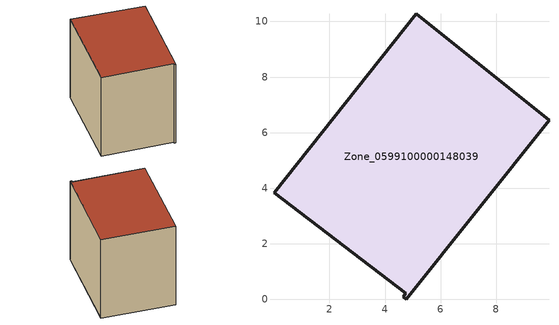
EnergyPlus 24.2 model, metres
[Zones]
Zone_0599100000148039
 floor ground (C_G): 0.01,3.83 5.12,10.28 9.9,6.45 4.77,0 4.66,0.09 4.75,0.21 z0.55
 wall outside (C_F): 9.9,6.45 5.12,10.28 0.01,3.83 4.75,0.21 4.66,0.09 4.77,0 9.9,6.45 z0.55:8.09
 roof outside (C_R): 5.12,10.28 0.01,3.83 4.75,0.21 4.66,0.09 4.77,0 9.9,6.45 z8.09
[BUILDING]
Pand.0599100000148039: North Axis=0; Terrain=City; Loads Convergence Tolerance Value=0.04; Temperature Convergence Tolerance Value=0.4; Solar Distribution=FullExterior; Maximum Number of Warmup Days=25; Minimum Number of Warmup Days=1
[Site:Location]
Rotterdam.The.Hague.AP_ZH_NLD Design_Conditions: Latitude=51.96; Longitude=4.45; Time Zone=1; Elevation=-4.5
[SITE:GROUNDTEMPERATURE:BUILDINGSURFACE]
18, 18, 18, 18, 18, 18, 18, 18, 18, 18, 18, 18
[MATERIAL] Thermal Absorptance=0.9; Solar Absorptance=0.7; Visible Absorptance=0.7
Name | Roughness | Thickness | Conductivity | Density | Specific Heat
G.TI.1965-1974 | MediumSmooth | 0.15 | 0.882353 | 540 | 1210
F.TI.1965-1974 | Rough | 0.3 | 0.697674 | 1920 | 840
R.TI.1965-1974 | MediumRough | 0.2 | 0.232558 | 1500 | 1000
[CONSTRUCTION]
C_G: G.TI.1965-1974
C_F: F.TI.1965-1974
C_R: R.TI.1965-1974
[ZONE]
Zone_0599100000148039: Type=1; Multiplier=1; Ceiling Height=Autocalculate; Volume=Autocalculate; Floor Area=autocalculate; Part of Total Floor Area=Yes
[ZONEINFILTRATION:DESIGNFLOWRATE]
Infil_Zone_0599100000148039: Zone or ZoneList or Space or SpaceList=Zone_0599100000148039; Schedule=AlwaysOn; Design Flow Rate Calculation Method=Flow/Area; Flow Rate per Floor Area=0.003; Constant Term Coefficient=1; Temperature Term Coefficient=0; Velocity Term Coefficient=0; Velocity Squared Term Coefficient=0
[HVACTEMPLATE:ZONE:IDEALLOADSAIRSYSTEM]
Zone_0599100000148039: Maximum Heating Supply Air Temperature=50; Minimum Cooling Supply Air Temperature=13; Maximum Heating Supply Air Humidity Ratio=0.0156; Minimum Cooling Supply Air Humidity Ratio=0.0077; Heating Limit=NoLimit; Cooling Limit=NoLimit; Dehumidification Control Type=ConstantSensibleHeatRatio; Cooling Sensible Heat Ratio=0.7; Dehumidification Setpoint=60; Humidification Control Type=None; Humidification Setpoint=30; Outdoor Air Method=None; Outdoor Air Flow Rate per Person=0.00944; Outdoor Air Flow Rate per Zone Floor Area=0; Outdoor Air Flow Rate per Zone=0; Demand Controlled Ventilation Type=None; Outdoor Air Economizer Type=NoEconomizer; Heat Recovery Type=None; Sensible Heat Recovery Effectiveness=0.7; Latent Heat Recovery Effectiveness=0.65
[ZONECONTROL:THERMOSTAT]
ThermostatControl_Zone_0599100000148039: Zone or ZoneList=Zone_0599100000148039; Control Type Schedule=DualSetpointControlType; Control 1=Thermostat_Zone_0599100000148039; Temperature Difference Between Cutout And Setpoint=0
[THERMOSTATSETPOINT:DUALSETPOINT]
Thermostat_Zone_0599100000148039: Heating Setpoint Temperature Schedule=HeatingSetpoint_Zone_0599100000148039; Cooling Setpoint Temperature Schedule=CoolingSetpoint_Zone_0599100000148039
[SCHEDULE:COMPACT]
HeatingSetpoint_Zone_0599100000148039: Through: 12/31, For: AllDays, Until: 24:00, 21
CoolingSetpoint_Zone_0599100000148039: Through: 12/31, For: AllDays, Until: 24:00, 24
DualSetpointControlType: Through: 12/31, For: AllDays, Until: 24:00, 4
AlwaysOn: Through: 12/31, For: AllDays, Until: 24:00, 1
